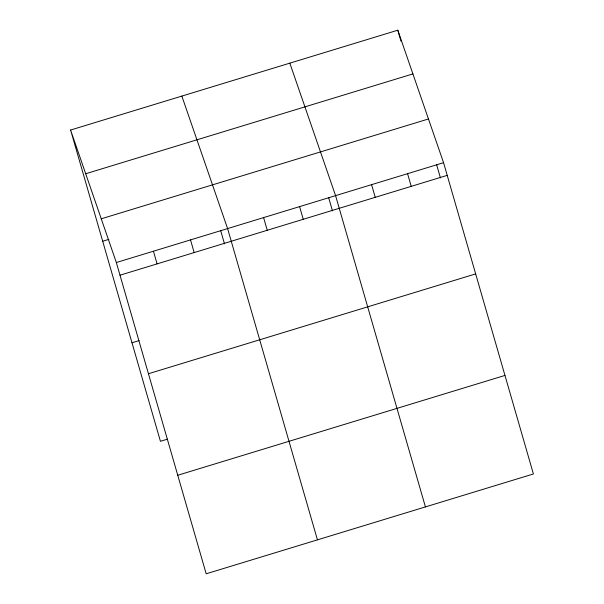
<?xml version="1.0" encoding="UTF-8"?>
<svg xmlns="http://www.w3.org/2000/svg" width="604" height="604" viewBox="0 0 604 604"><rect width="100%" height="100%" fill="white"/><g stroke="black" fill="none" stroke-linecap="round" stroke-linejoin="round"><path stroke-width="0.91" d="M70.593 130.034L397.809 30.2L443.562 162.695L533.408 473.966L206.191 573.8L116.346 262.529L70.593 130.034L160.438 441.305L167.497 439.146M85.692 173.756L412.909 73.922M101.245 218.807L428.462 118.973M102.688 241.238L108.871 239.35M116.346 262.529L443.562 162.695M120.007 275.197L447.224 175.364M131.989 342.762L139.056 340.611M148.448 373.733L475.665 273.899M177.75 475.257L504.967 375.424M289.829 63.148L335.582 195.643L425.427 506.915M181.842 96.089L227.602 228.591L317.447 539.855M397.809 30.2L400.943 41.057M436.586 164.56L440.444 177.916M407.572 173.68L411.226 186.342M371.581 184.665L375.235 197.327M328.606 197.5L332.464 210.864M299.592 206.628L303.246 219.29M263.593 217.606L267.255 230.275M220.626 230.449L224.484 243.805M190.517 239.901L194.171 252.57M153.431 251.219L157.085 263.88"/></g></svg>
